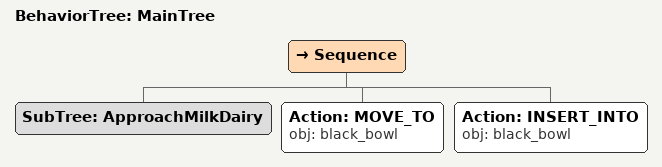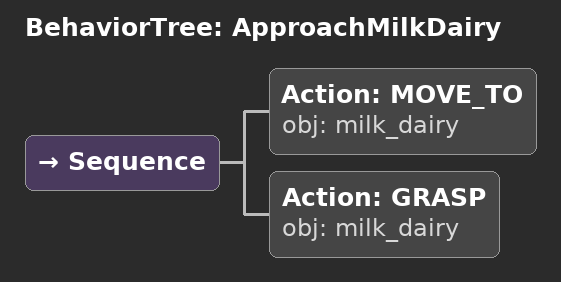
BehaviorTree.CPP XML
<root main_tree_to_execute="MainTree">
  <BehaviorTree ID="MainTree">
    <Sequence>
      <!-- Execute subtree ApproachMilkDairy -->
      <SubTree ID="ApproachMilkDairy" />
      <!-- Move to black_bowl -->
      <Action ID="MOVE_TO" obj="black_bowl" />
      <!-- Insert into black_bowl -->
      <Action ID="INSERT_INTO" obj="black_bowl" />
    </Sequence>
  </BehaviorTree>
  <!-- Subtree definition ApproachMilkDairy -->
  <BehaviorTree ID="ApproachMilkDairy">
    <Sequence>
      <!-- Move to milk_dairy -->
      <Action ID="MOVE_TO" obj="milk_dairy" />
      <!-- Grasp milk_dairy -->
      <Action ID="GRASP" obj="milk_dairy" />
    </Sequence>
  </BehaviorTree>
</root>
